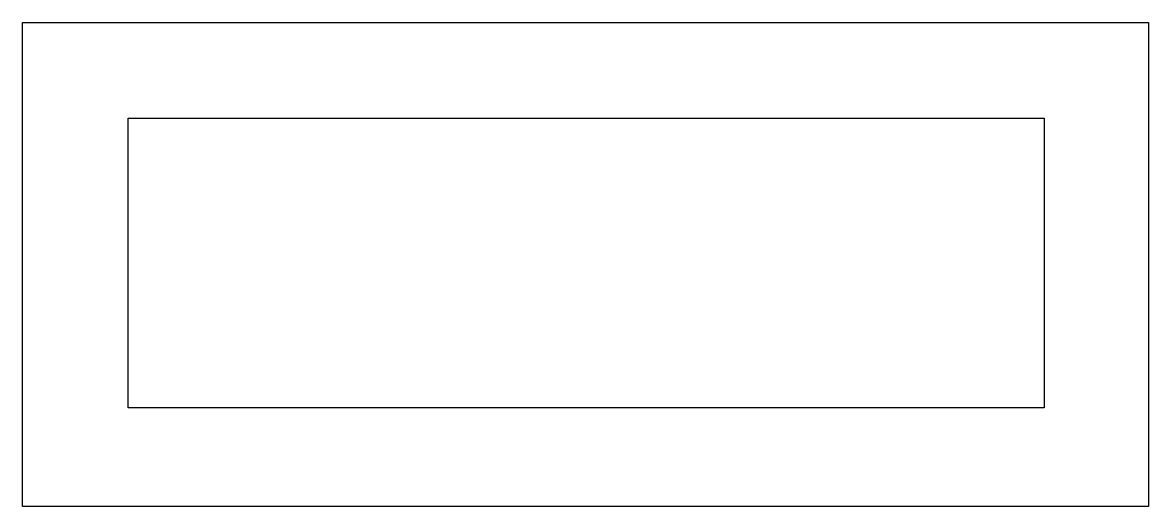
# Model space of a CAD drawing. Header units: millimetres. Extents: x -106 to 22, y 38 to 93.
import ezdxf

# ---------------------------------------------------------------- set-up
doc = ezdxf.new("R2010")
doc.units = ezdxf.units.MM
doc.layers.get('0').update_dxf_attribs({"linetype": 'CONTINUOUS'})

msp = doc.modelspace()

# ---------------------------------------------------------------- linework, layer by layer
for points in [[(-106.39, 92.61), (21.61, 92.61), (21.61, 37.61), (-106.39, 37.61)], [(-94.39, 81.75), (9.73, 81.75), (9.73, 48.81), (-94.39, 48.81)]]:
    msp.add_lwpolyline(points, close=True)

doc.saveas('drawing.dxf')
